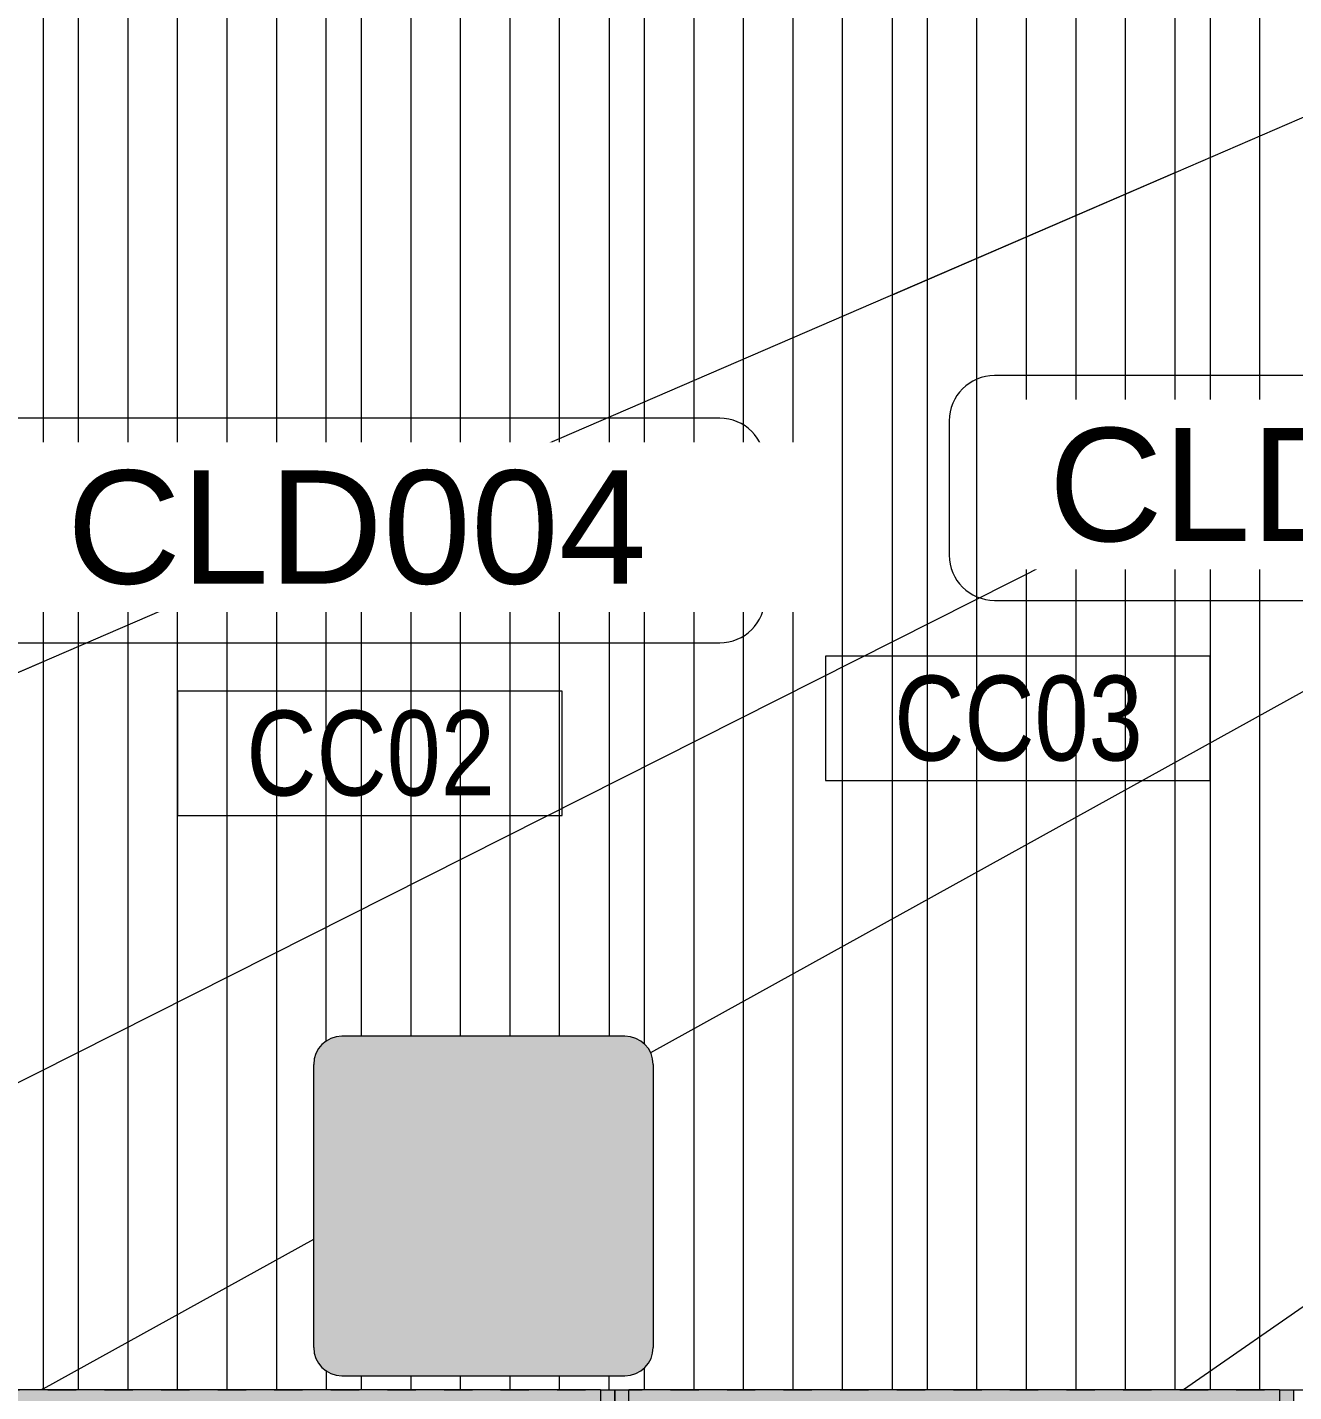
# Model space of a CAD drawing. Header units: metres. Extents: x 902 to 1205, y -4 to 36.
# Drawn here: x 978.542 to 983.018, y 7.633 to 12.456 of the extents above; entities that cross this region are included whole.
import ezdxf

# ---------------------------------------------------------------- set-up
doc = ezdxf.new("R2010")
doc.units = ezdxf.units.M
doc.linetypes.add('AEC_Center', pattern=[0.024, 0.012, -0.004, 0.004, -0.004])
for name, color, linetype, lineweight in [('A-ANNO-IDEN', 131, 'Continuous', 5), ('A-ANNO-KEYN', 231, 'Continuous', 5), ('A-FLOR-LEVL', 51, 'Continuous', 5), ('A-GENM', 13, 'Continuous', 5), ('A-GLAZ-CURT', 52, 'Continuous', 5), ('A-GLAZ-CWMG', 51, 'Continuous', 5), ('A-WALL', 113, 'Continuous', 5), ('A-WALL-PATT', 111, 'Continuous', 5)]:
    doc.layers.add(name, color=color, linetype=linetype, lineweight=lineweight)
doc.styles.add('Arial Narrow_1', font='ARIALN.TTF', dxfattribs={"height": 0.3})
doc.styles.add('Arial_1', font='arial.ttf', dxfattribs={"height": 0.4})
pattern_1 = [(90, (978.598, 7.64), (-0.175, 1e-17), [])]
pattern_2 = [(90, (979.598, 7.64), (-0.175, 1e-17), [])]
pattern_3 = [(90, (980.598, 7.64), (-0.175, 1e-17), [])]
pattern_4 = [(90, (981.598, 7.64), (-0.175, 1e-17), [])]
pattern_5 = [(90, (982.598, 7.64), (-0.175, 1e-17), [])]
pattern_6 = [(90, (983.598, 7.64), (-0.175, 1e-17), [])]

# ---------------------------------------------------------------- blocks, each defined once
blk = doc.blocks.new('Mechanical - Condensers - Mechanical - Condensers-1249279-North - Grids A')
at = {"layer": 'A-GENM'}
blk.add_hatch(color=256, dxfattribs=at).paths.add_polyline_path([(980.3912, 7.69), (980.6544, 7.6901), (980.6798, 7.6934), (980.7039, 7.7034), (980.7246, 7.7193), (980.7405, 7.74), (980.7505, 7.7641), (980.7539, 7.79), (980.7539, 8.79), (980.7505, 8.8159), (980.7405, 8.84), (980.7246, 8.8607), (980.7039, 8.8766), (980.6798, 8.8866), (980.6539, 8.89), (979.6539, 8.89), (979.628, 8.8866), (979.6039, 8.8766), (979.5832, 8.8607), (979.5673, 8.84), (979.5573, 8.8159), (979.5539, 8.79), (979.5539, 7.79), (979.5573, 7.7641), (979.5673, 7.74), (979.5832, 7.7193), (979.6039, 7.7034), (979.628, 7.6934), (979.6539, 7.69), (979.8648, 7.69)])
for p, q in [((980.6539, 8.89), (979.6539, 8.89)), ((979.5539, 7.79), (979.5539, 8.79)), ((980.7539, 8.79), (980.7539, 7.79)), ((979.6539, 7.69), (980.6539, 7.69))]:
    blk.add_line(p, q, dxfattribs=at)
for centre, start, end in [((979.6539, 8.79), 90, 180), ((980.6539, 8.79), 360, 90), ((979.6539, 7.79), 180, 270), ((980.6539, 7.79), 270, 0)]:
    blk.add_arc(centre, 0.1, start, end, dxfattribs=at)
blk = doc.blocks.new('System Panel - Glazed-3506238-North - Grids A')
at = {"layer": 'A-GLAZ-CURT'}
blk.add_hatch(color=256, dxfattribs=at).paths.add_polyline_path([(978.5978, 7.64), (978.5978, 7.6435), (978.5915, 7.64)])
for p, q in [((978.5978, 7.6435), (978.5915, 7.64)), ((978.5978, 7.64), (978.5978, 7.6435))]:
    blk.add_line(p, q, dxfattribs=at)
blk = doc.blocks.new('Rectangular Mullion - 50x100mm-3466162-North - Grids A')
at = {"layer": 'A-GLAZ-CWMG'}
blk.add_hatch(color=256, dxfattribs=at).paths.add_polyline_path([(968.0203, 7.59), (968.0507, 7.59), (968.0507, 7.64), (965.7511, 7.64), (965.7511, 7.59), (967.7571, 7.59)])
for p, q in [((965.7511, 7.59), (965.7511, 7.64)), ((968.0507, 7.64), (965.7511, 7.64)), ((968.0507, 7.64), (968.0507, 7.59)), ((965.7511, 7.59), (968.0507, 7.59))]:
    blk.add_line(p, q, dxfattribs=at)
blk = doc.blocks.new('Rectangular Mullion - 50x100mm-3397065-North - Grids A')
at = {"layer": 'A-GLAZ-CWMG'}
blk.add_hatch(color=256, dxfattribs=at).paths.add_polyline_path([(968.0507, 5.24), (968.1007, 5.24), (968.1007, 7.64), (968.0507, 7.64), (968.0507, 5.2434)])
for p, q in [((968.0507, 7.64), (968.1007, 7.64)), ((968.0507, 7.64), (968.0507, 5.24)), ((968.1007, 5.24), (968.1007, 7.64))]:
    blk.add_line(p, q, dxfattribs=at)
blk = doc.blocks.new('Rectangular Mullion - 50x100mm-3396235-North - Grids A')
at = {"layer": 'A-GLAZ-CWMG'}
blk.add_hatch(color=256, dxfattribs=at).paths.add_polyline_path([(965.7511, 5.24), (965.7511, 7.64), (965.7011, 7.64), (965.7011, 5.24)])
for p, q in [((965.7011, 7.64), (965.7511, 7.64)), ((965.7011, 7.64), (965.7011, 5.24)), ((965.7511, 5.24), (965.7511, 7.64))]:
    blk.add_line(p, q, dxfattribs=at)
blk = doc.blocks.new('Rectangular Mullion - 50x100mm-3470302-North - Grids A')
at = {"layer": 'A-GLAZ-CWMG'}
blk.add_hatch(color=256, dxfattribs=at).paths.add_polyline_path([(951.2511, 7.59), (951.2511, 7.64), (948.9511, 7.64), (948.9511, 7.59), (951.1749, 7.59)])
for p, q in [((948.9511, 7.59), (948.9511, 7.64)), ((951.2511, 7.64), (948.9511, 7.64)), ((951.2511, 7.64), (951.2511, 7.59)), ((948.9511, 7.59), (951.2511, 7.59))]:
    blk.add_line(p, q, dxfattribs=at)
blk = doc.blocks.new('T-Keynote-ANZRS - Keynote Value _2mm Opaque_ box-1903833-North - Grids A')
at = {"layer": 'A-ANNO-KEYN'}
for p, q in [((968.7709, 12.3996), (966.2721, 12.3996)), ((966.1121, 12.2396), (966.1121, 11.7652)), ((968.9309, 11.7652), (968.9309, 12.2396)), ((966.2721, 11.6052), (968.7709, 11.6052))]:
    blk.add_line(p, q, dxfattribs=at)
for centre, start, end in [((966.2721, 12.2396), 90, 180), ((968.7709, 12.2396), 0, 90), ((966.2721, 11.7652), 180, 270), ((968.7709, 11.7652), 270, 360)]:
    blk.add_arc(centre, 0.16, start, end, dxfattribs=at)
blk = doc.blocks.new('Material Tag_AAA - Material Tag_AAA-3504877-North - Grids A')
at = {"layer": 'A-ANNO-IDEN'}
for p, q in [((945.2347, 11.4119), (943.8747, 11.4119)), ((943.8747, 11.4119), (943.8747, 10.9719)), ((945.2347, 10.9719), (945.2347, 11.4119)), ((943.8747, 10.9719), (945.2347, 10.9719))]:
    blk.add_line(p, q, dxfattribs=at)

msp = doc.modelspace()

# ---------------------------------------------------------------- hatches: boundary and pattern name
at = {"layer": 'A-WALL-PATT'}
h = msp.add_hatch(dxfattribs=at)
h.set_pattern_fill('FP_59', color=256, style=0, pattern_type=2)
h.set_pattern_definition(pattern_1)
h.paths.add_polyline_path([(977.5978, 9.7813), (978.5978, 10.2134), (978.5978, 15.8301), (977.5978, 15.8301), (977.5978, 11.3158)])
h = msp.add_hatch(dxfattribs=at)
h.set_pattern_fill('FP_60', color=256, style=0, pattern_type=2)
h.set_pattern_definition(pattern_2)
h.paths.add_polyline_path([(978.5978, 10.2134), (979.5978, 10.6455), (979.5978, 15.8301), (978.5978, 15.8301), (978.5978, 11.3158)])
h = msp.add_hatch(dxfattribs=at)
h.set_pattern_fill('FP_61', color=256, style=0, pattern_type=2)
h.set_pattern_definition(pattern_3)
h.paths.add_polyline_path([(979.5978, 10.6455), (980.5978, 11.0775), (980.5978, 15.8301), (979.5978, 15.8301), (979.5978, 11.3158)])
h = msp.add_hatch(dxfattribs=at)
h.set_pattern_fill('FP_62', color=256, style=0, pattern_type=2)
h.set_pattern_definition(pattern_4)
h.paths.add_polyline_path([(980.5978, 11.0775), (981.5978, 11.5096), (981.5978, 15.8301), (980.5978, 15.8301), (980.5978, 11.3158)])
h = msp.add_hatch(dxfattribs=at)
h.set_pattern_fill('FP_63', color=256, style=0, pattern_type=2)
h.set_pattern_definition(pattern_5)
h.paths.add_polyline_path([(981.5978, 11.5096), (982.5978, 11.9416), (982.5978, 15.8301), (981.5978, 15.8301), (981.5978, 13.5239)])
h = msp.add_hatch(dxfattribs=at)
h.set_pattern_fill('FP_64', color=256, style=0, pattern_type=2)
h.set_pattern_definition(pattern_6)
h.paths.add_polyline_path([(983.2865, 7.64), (983.5978, 7.64), (983.5978, 8.3133), (982.6284, 7.64), (983.0683, 7.64)])
h.paths.add_polyline_path([(982.5978, 11.9416), (983.5978, 12.3737), (983.5978, 15.8301), (982.5978, 15.8301), (982.5978, 12.4199)])
h = msp.add_hatch(dxfattribs=at)
h.set_pattern_fill('FP_64', color=256, style=0, pattern_type=2)
h.set_pattern_definition(pattern_6)
h.paths.add_polyline_path([(982.5978, 10.7873), (983.5978, 11.2916), (983.5978, 12.3737), (982.5978, 11.9416), (982.5978, 11.3158)])
h = msp.add_hatch(dxfattribs=at)
h.set_pattern_fill('FP_63', color=256, style=0, pattern_type=2)
h.set_pattern_definition(pattern_5)
h.paths.add_polyline_path([(981.5978, 10.2831), (982.5978, 10.7873), (982.5978, 11.9416), (981.5978, 11.5096), (981.5978, 11.3158)])
h = msp.add_hatch(dxfattribs=at)
h.set_pattern_fill('FP_62', color=256, style=0, pattern_type=2)
h.set_pattern_definition(pattern_4)
h.paths.add_polyline_path([(980.5978, 9.7788), (981.5978, 10.2831), (981.5978, 11.5096), (980.5978, 11.0775)])
h = msp.add_hatch(dxfattribs=at)
h.set_pattern_fill('FP_64', color=256, style=0, pattern_type=2)
h.set_pattern_definition(pattern_6)
h.paths.add_polyline_path([(982.5978, 9.8577), (983.5978, 10.4112), (983.5978, 11.2916), (982.5978, 10.7873), (982.5978, 10.2117)])
h = msp.add_hatch(dxfattribs=at)
h.set_pattern_fill('FP_61', color=256, style=0, pattern_type=2)
h.set_pattern_definition(pattern_3)
h.paths.add_polyline_path([(979.5978, 9.2745), (980.5978, 9.7788), (980.5978, 11.0775), (979.5978, 10.6455)])
h = msp.add_hatch(dxfattribs=at)
h.set_pattern_fill('FP_63', color=256, style=0, pattern_type=2)
h.set_pattern_definition(pattern_5)
h.paths.add_polyline_path([(981.5978, 9.3041), (982.5978, 9.8577), (982.5978, 10.7873), (981.5978, 10.2831)])
h = msp.add_hatch(dxfattribs=at)
h.set_pattern_fill('FP_60', color=256, style=0, pattern_type=2)
h.set_pattern_definition(pattern_2)
h.paths.add_polyline_path([(978.5978, 8.7702), (979.5978, 9.2745), (979.5978, 10.6455), (978.5978, 10.2134), (978.5978, 9.1077)])
h = msp.add_hatch(dxfattribs=at)
h.set_pattern_fill('FP_64', color=256, style=0, pattern_type=2)
h.set_pattern_definition(pattern_6)
h.paths.add_polyline_path([(982.5978, 7.64), (982.6284, 7.64), (983.5978, 8.3133), (983.5978, 10.4112), (982.5978, 9.8577), (982.5978, 7.7276)])
h = msp.add_hatch(dxfattribs=at)
h.set_pattern_fill('FP_62', color=256, style=0, pattern_type=2)
h.set_pattern_definition(pattern_4)
h.paths.add_polyline_path([(980.744, 8.8315), (981.5978, 9.3041), (981.5978, 10.2831), (980.5978, 9.7788), (980.5978, 8.89), (980.6539, 8.89), (980.6798, 8.8866), (980.7039, 8.8766), (980.7246, 8.8607), (980.7405, 8.84)])
h = msp.add_hatch(dxfattribs=at)
h.set_pattern_fill('FP_59', color=256, style=0, pattern_type=2)
h.set_pattern_definition(pattern_1)
h.paths.add_polyline_path([(977.5978, 8.2659), (978.5978, 8.7702), (978.5978, 10.2134), (977.5978, 9.7813), (977.5978, 9.1077)])
h = msp.add_hatch(dxfattribs=at)
h.set_pattern_fill('FP_63', color=256, style=0, pattern_type=2)
h.set_pattern_definition(pattern_5)
h.paths.add_polyline_path([(981.9704, 7.64), (982.5978, 7.64), (982.5978, 9.8577), (981.5978, 9.3041), (981.5978, 7.64)])
h = msp.add_hatch(dxfattribs=at)
h.set_pattern_fill('FP_61', color=256, style=0, pattern_type=2)
h.set_pattern_definition(pattern_3)
h.paths.add_polyline_path([(979.5978, 8.8719), (979.6039, 8.8766), (979.628, 8.8866), (979.6539, 8.89), (980.5978, 8.89), (980.5978, 9.7788), (979.5978, 9.2745), (979.5978, 8.8741)])
h = msp.add_hatch(dxfattribs=at)
h.set_pattern_fill('FP_60', color=256, style=0, pattern_type=2)
h.set_pattern_definition(pattern_2)
h.paths.add_polyline_path([(978.5978, 7.6435), (979.5539, 8.1728), (979.5539, 8.79), (979.5573, 8.8159), (979.5673, 8.84), (979.5832, 8.8607), (979.5978, 8.8741), (979.5978, 9.2745), (978.5978, 8.7702), (978.5978, 8.0036)])
h = msp.add_hatch(dxfattribs=at)
h.set_pattern_fill('FP_62', color=256, style=0, pattern_type=2)
h.set_pattern_definition(pattern_4)
h.paths.add_polyline_path([(981.444, 7.64), (981.5978, 7.64), (981.5978, 9.3041), (980.744, 8.8315), (980.7505, 8.8159), (980.7539, 8.79), (980.7539, 7.79), (980.7505, 7.7641), (980.7405, 7.74), (980.7246, 7.7193), (980.7039, 7.7034), (980.6798, 7.6934), (980.6458, 7.69), (980.5978, 7.69), (980.5978, 7.64), (980.9176, 7.64)])
h = msp.add_hatch(dxfattribs=at)
h.set_pattern_fill('FP_59', color=256, style=0, pattern_type=2)
h.set_pattern_definition(pattern_1)
h.paths.add_polyline_path([(977.5978, 7.64), (978.5915, 7.64), (978.5978, 7.6435), (978.5978, 8.7702), (977.5978, 8.2659), (977.5978, 8.0036)])
h = msp.add_hatch(dxfattribs=at)
h.set_pattern_fill('FP_60', color=256, style=0, pattern_type=2)
h.set_pattern_definition(pattern_2)
h.paths.add_polyline_path([(979.3383, 7.64), (979.5978, 7.64), (979.5978, 7.7081), (979.5832, 7.7193), (979.5673, 7.74), (979.5573, 7.7641), (979.5539, 7.79), (979.5539, 8.1728), (978.5978, 7.6435), (978.5978, 7.64)])
h = msp.add_hatch(dxfattribs=at)
h.set_pattern_fill('FP_61', color=256, style=0, pattern_type=2)
h.set_pattern_definition(pattern_3)
h.paths.add_polyline_path([(980.3912, 7.64), (980.5978, 7.64), (980.5978, 7.69), (979.6539, 7.69), (979.628, 7.6934), (979.5978, 7.7081), (979.5978, 7.64), (979.8648, 7.64)])

# ---------------------------------------------------------------- linework, layer by layer
at = {"layer": 'A-FLOR-LEVL', "linetype": 'AEC_Center'}
msp.add_line((903.2147, 7.64), (1037.7081, 7.64), dxfattribs=at)
at = {"layer": 'A-WALL'}
for p, q in [((992.5978, 15.8301), (976.3565, 7.64)), ((978.5978, 15.8301), (978.5978, 7.6435)), ((979.5978, 8.8719), (979.5978, 15.8301)), ((980.5978, 15.8301), (980.5978, 8.89)), ((993.3874, 15.8301), (980.744, 8.8315)), ((981.5978, 15.8301), (981.5978, 7.64)), ((982.5978, 15.8301), (982.5978, 7.64)), ((990.5978, 15.3981), (981.5978, 11.5096)), ((993.5978, 15.2584), (982.6284, 7.64)), ((982.5978, 11.9416), (972.6416, 7.64)), ((978.5978, 10.2134), (977.5978, 9.7813)), ((978.5978, 7.6435), (979.5539, 8.1728)), ((979.5978, 7.7081), (979.5978, 7.64)), ((980.5978, 7.64), (980.5978, 7.69))]:
    msp.add_line(p, q, dxfattribs=at)

# ---------------------------------------------------------------- block references
at = {"layer": 'A-ANNO-IDEN'}
for p in [(37.4875, -1.1784), (35.1978, -1.302)]:
    msp.add_blockref('Material Tag_AAA - Material Tag_AAA-3504877-North - Grids A', p, dxfattribs=at)
at = {"layer": 'A-ANNO-KEYN'}
for p in [(15.6879, -1.1748), (12.2179, -1.325)]:
    msp.add_blockref('T-Keynote-ANZRS - Keynote Value _2mm Opaque_ box-1903833-North - Grids A', p, dxfattribs=at)
at = {"layer": 'A-GENM'}
msp.add_blockref('Mechanical - Condensers - Mechanical - Condensers-1249279-North - Grids A', (0, 0), dxfattribs=at)
at = {"layer": 'A-GLAZ-CURT'}
msp.add_blockref('System Panel - Glazed-3506238-North - Grids A', (0, 0), dxfattribs=at)
at = {"layer": 'A-GLAZ-CWMG'}
for name, p in [('Rectangular Mullion - 50x100mm-3470302-North - Grids A', (29.3169, 0)), ('Rectangular Mullion - 50x100mm-3397065-North - Grids A', (12.5172, 0)), ('Rectangular Mullion - 50x100mm-3396235-North - Grids A', (14.9169, 0)), ('Rectangular Mullion - 50x100mm-3466162-North - Grids A', (14.9169, 0)), ('Rectangular Mullion - 50x100mm-3397065-North - Grids A', (14.9169, 0))]:
    msp.add_blockref(name, p, dxfattribs=at)

# ---------------------------------------------------------------- texts
at = {"layer": 'A-ANNO-IDEN', "lineweight": 15, "char_height": 0.3, "width": 1.090295, "attachment_point": 1, "style": 'Arial Narrow_1'}
for s, insert in [('CC03', (981.6056, 10.1643)), ('CC02', (979.3159, 10.0407))]:
    msp.add_mtext(s, dxfattribs=dict(at, insert=insert))

# ---------------------------------------------------------------- next in the draw order: texts
at = {"layer": 'A-ANNO-KEYN', "char_height": 0.4, "width": 2.533332, "attachment_point": 1, "style": 'Arial_1', "bg_fill": 3, "box_fill_scale": 1.25, "bg_fill_color": 256, "bg_fill_true_color": 13158600, "bg_fill_transparency": 0}
for insert in [(982.1512, 11.0397), (978.6812, 10.8895)]:
    msp.add_mtext('CLD004', dxfattribs=dict(at, insert=insert))

doc.saveas('drawing.dxf')
